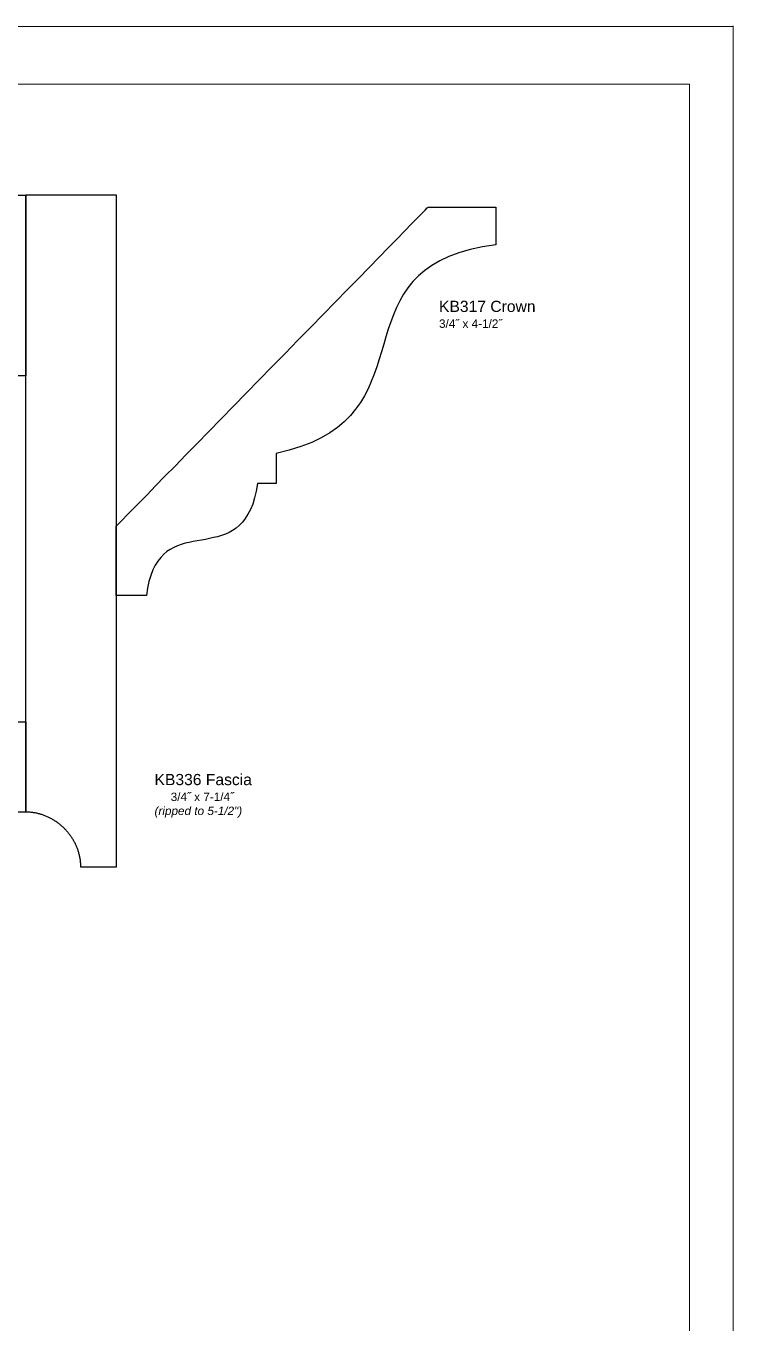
# Model space of a CAD drawing. Extents: x -4.3 to 9, y -5.5 to 16.6.
# Drawn here: x 3.11 to 8.98, y 5.88 to 16.65 of the extents above; entities that cross this region are included whole.
import ezdxf

# ---------------------------------------------------------------- set-up
doc = ezdxf.new("R2010")
doc.units = 0
doc.header["$MEASUREMENT"] = 0
doc.layers.add('DO NOT PLOT', color=2, linetype='Continuous', plot=False)
doc.layers.add('LAYER_1', color=7, linetype='Continuous')

# ---------------------------------------------------------------- blocks, each defined once
blk = doc.blocks.new('KB317')
at = {"flags": 128}
blk.add_lwpolyline([(3.153, 2.335), (3.04, 2.318), (2.938, 2.296), (2.846, 2.269), (2.763, 2.238), (2.688, 2.203), (2.622, 2.165), (2.562, 2.123), (2.51, 2.078), (2.463, 2.03), (2.422, 1.979), (2.386, 1.926), (2.354, 1.871), (2.326, 1.814), (2.301, 1.755), (2.279, 1.695), (2.258, 1.634), (2.239, 1.572), (2.221, 1.51), (2.202, 1.448), (2.183, 1.385), (2.164, 1.323), (2.142, 1.261), (2.118, 1.2), (2.091, 1.14), (2.061, 1.082), (2.027, 1.025), (1.988, 0.97), (1.944, 0.917), (1.894, 0.867), (1.837, 0.819), (1.774, 0.774), (1.702, 0.733), (1.623, 0.695), (1.534, 0.66), (1.436, 0.63), (1.329, 0.603), (1.328, 0.599), (1.328, 0.594), (1.328, 0.588), (1.328, 0.582), (1.328, 0.575), (1.328, 0.568), (1.328, 0.56), (1.328, 0.552), (1.328, 0.544), (1.328, 0.535), (1.328, 0.526), (1.328, 0.517), (1.328, 0.508), (1.328, 0.498), (1.328, 0.489), (1.328, 0.479), (1.328, 0.47), (1.328, 0.46), (1.328, 0.451), (1.328, 0.442), (1.328, 0.433), (1.328, 0.424), (1.328, 0.416), (1.328, 0.408), (1.328, 0.4), (1.328, 0.393), (1.328, 0.386), (1.328, 0.38), (1.328, 0.374), (1.328, 0.369), (1.328, 0.365), (1.328, 0.361), (1.328, 0.358), (1.328, 0.356), (1.328, 0.355), (1.328, 0.354), (1.328, 0.354), (1.327, 0.354), (1.325, 0.354), (1.323, 0.354), (1.32, 0.354), (1.317, 0.354), (1.313, 0.354), (1.309, 0.354), (1.304, 0.354), (1.299, 0.354), (1.293, 0.354), (1.288, 0.354), (1.282, 0.354), (1.276, 0.354), (1.27, 0.354), (1.263, 0.354), (1.257, 0.354), (1.25, 0.354), (1.244, 0.354), (1.237, 0.354), (1.231, 0.354), (1.225, 0.354), (1.219, 0.354), (1.213, 0.354), (1.207, 0.354), (1.202, 0.354), (1.197, 0.354), (1.192, 0.354), (1.188, 0.354), (1.184, 0.354), (1.18, 0.354), (1.178, 0.354), (1.175, 0.354), (1.174, 0.354), (1.173, 0.354), (1.172, 0.354), (1.162, 0.291), (1.148, 0.234), (1.133, 0.183), (1.114, 0.138), (1.094, 0.098), (1.072, 0.063), (1.048, 0.032), (1.022, 0.006), (0.995, -0.017), (0.966, -0.037), (0.937, -0.053), (0.906, -0.067), (0.874, -0.079), (0.841, -0.088), (0.808, -0.096), (0.775, -0.103), (0.741, -0.11), (0.707, -0.116), (0.673, -0.121), (0.639, -0.128), (0.605, -0.135), (0.573, -0.143), (0.54, -0.152), (0.509, -0.163), (0.478, -0.177), (0.449, -0.193), (0.421, -0.212), (0.394, -0.234), (0.369, -0.26), (0.345, -0.29), (0.324, -0.325), (0.304, -0.364), (0.287, -0.409), (0.272, -0.459), (0.26, -0.515), (0.25, -0.577), (0.249, -0.577), (0.248, -0.577), (0.245, -0.577), (0.241, -0.577), (0.237, -0.577), (0.231, -0.577), (0.225, -0.577), (0.218, -0.577), (0.211, -0.577), (0.203, -0.577), (0.194, -0.577), (0.185, -0.577), (0.176, -0.577), (0.166, -0.577), (0.156, -0.577), (0.146, -0.577), (0.135, -0.577), (0.125, -0.577), (0.115, -0.577), (0.104, -0.577), (0.094, -0.577), (0.084, -0.577), (0.074, -0.577), (0.065, -0.577), (0.056, -0.577), (0.047, -0.577), (0.039, -0.577), (0.032, -0.577), (0.025, -0.577), (0.019, -0.577), (0.013, -0.577), (0.009, -0.577), (0.005, -0.577), (0.002, -0.577), (0.001, -0.577), (0, -0.577), (0, -0.575), (0, -0.572), (0, -0.565), (0, -0.557), (0, -0.546), (0, -0.534), (0, -0.52), (0, -0.504), (0, -0.487), (0, -0.468), (0, -0.448), (0, -0.427), (0, -0.405), (0, -0.383), (0, -0.36), (0, -0.336), (0, -0.312), (0, -0.288), (0, -0.264), (0, -0.241), (0, -0.217), (0, -0.194), (0, -0.171), (0, -0.15), (0, -0.129), (0, -0.109), (0, -0.09), (0, -0.073), (0, -0.057), (0, -0.043), (0, -0.03), (0, -0.02), (0, -0.011), (0, -0.005), (0, -0.001), (0, 0), (0.006, 0.006), (0.023, 0.024), (0.051, 0.052), (0.089, 0.091), (0.136, 0.139), (0.192, 0.196), (0.256, 0.261), (0.327, 0.334), (0.404, 0.414), (0.488, 0.499), (0.577, 0.591), (0.671, 0.686), (0.769, 0.786), (0.87, 0.89), (0.974, 0.996), (1.08, 1.104), (1.187, 1.214), (1.294, 1.324), (1.402, 1.434), (1.509, 1.544), (1.615, 1.652), (1.719, 1.758), (1.82, 1.861), (1.918, 1.961), (2.011, 2.057), (2.1, 2.148), (2.184, 2.234), (2.262, 2.314), (2.333, 2.386), (2.397, 2.452), (2.453, 2.509), (2.5, 2.557), (2.538, 2.596), (2.566, 2.624), (2.583, 2.642), (2.589, 2.648), (2.59, 2.648), (2.594, 2.648), (2.6, 2.648), (2.608, 2.648), (2.618, 2.648), (2.631, 2.648), (2.644, 2.648), (2.66, 2.648), (2.677, 2.648), (2.695, 2.648), (2.715, 2.648), (2.735, 2.648), (2.756, 2.648), (2.778, 2.648), (2.801, 2.648), (2.824, 2.648), (2.847, 2.648), (2.871, 2.648), (2.894, 2.648), (2.918, 2.648), (2.941, 2.648), (2.963, 2.648), (2.985, 2.648), (3.006, 2.648), (3.027, 2.648), (3.046, 2.648), (3.065, 2.648), (3.082, 2.648), (3.097, 2.648), (3.111, 2.648), (3.123, 2.648), (3.133, 2.648), (3.142, 2.648), (3.148, 2.648), (3.151, 2.648), (3.153, 2.648), (3.153, 2.647), (3.153, 2.645), (3.153, 2.642), (3.153, 2.637), (3.153, 2.631), (3.153, 2.625), (3.153, 2.617), (3.153, 2.608), (3.153, 2.599), (3.153, 2.589), (3.153, 2.578), (3.153, 2.567), (3.153, 2.555), (3.153, 2.543), (3.153, 2.53), (3.153, 2.517), (3.153, 2.504), (3.153, 2.491), (3.153, 2.478), (3.153, 2.466), (3.153, 2.453), (3.153, 2.44), (3.153, 2.428), (3.153, 2.416), (3.153, 2.405), (3.153, 2.394), (3.153, 2.384), (3.153, 2.375), (3.153, 2.366), (3.153, 2.358), (3.153, 2.352), (3.153, 2.346), (3.153, 2.341), (3.153, 2.338), (3.153, 2.336)], dxfattribs=at)
blk = doc.blocks.new('KB336 Fascia')
at = {"flags": 128}
blk.add_lwpolyline([(0.74302, -4.8254), (0.74302, -4.8827), (0.74302, -4.9382), (0.74302, -4.9919), (0.74302, -5.0436), (0.74302, -5.0934), (0.74302, -5.1412), (0.74302, -5.1868), (0.74302, -5.2303), (0.74302, -5.2715), (0.74302, -5.3105), (0.74302, -5.3471), (0.74302, -5.3813), (0.74302, -5.413), (0.74302, -5.4422), (0.74302, -5.4688), (0.74302, -5.4927), (0.74302, -5.5139), (0.74302, -5.5322), (0.74302, -5.5478), (0.74302, -5.5604), (0.74302, -5.57), (0.74302, -5.5766), (0.74302, -5.5801), (0.74301, -5.5807), (0.74286, -5.5807), (0.74254, -5.5807), (0.74207, -5.5807), (0.74144, -5.5807), (0.74065, -5.5807), (0.73971, -5.5807), (0.73862, -5.5807), (0.73739, -5.5807), (0.73602, -5.5807), (0.73451, -5.5807), (0.73287, -5.5807), (0.73109, -5.5807), (0.72919, -5.5807), (0.72716, -5.5807), (0.72501, -5.5807), (0.72274, -5.5807), (0.72036, -5.5807), (0.71787, -5.5807), (0.71527, -5.5807), (0.71256, -5.5807), (0.70975, -5.5807), (0.70685, -5.5807), (0.70385, -5.5807), (0.70075, -5.5807), (0.69757, -5.5807), (0.69431, -5.5807), (0.69096, -5.5807), (0.68754, -5.5807), (0.68403, -5.5807), (0.68046, -5.5807), (0.67682, -5.5807), (0.67312, -5.5807), (0.66935, -5.5807), (0.66552, -5.5807), (0.66164, -5.5807), (0.65771, -5.5807), (0.65373, -5.5807), (0.6497, -5.5807), (0.64563, -5.5807), (0.64152, -5.5807), (0.63738, -5.5807), (0.63321, -5.5807), (0.629, -5.5807), (0.62477, -5.5807), (0.62052, -5.5807), (0.61625, -5.5807), (0.61197, -5.5807), (0.60767, -5.5807), (0.60336, -5.5807), (0.59905, -5.5807), (0.59474, -5.5807), (0.59042, -5.5807), (0.58611, -5.5807), (0.58181, -5.5807), (0.57752, -5.5807), (0.57324, -5.5807), (0.56898, -5.5807), (0.56475, -5.5807), (0.56053, -5.5807), (0.55635, -5.5807), (0.55219, -5.5807), (0.54807, -5.5807), (0.54398, -5.5807), (0.53994, -5.5807), (0.53594, -5.5807), (0.53199, -5.5807), (0.52808, -5.5807), (0.52424, -5.5807), (0.52044, -5.5807), (0.51671, -5.5807), (0.51305, -5.5807), (0.50945, -5.5807), (0.50592, -5.5807), (0.50246, -5.5807), (0.49908, -5.5807), (0.49578, -5.5807), (0.49257, -5.5807), (0.48944, -5.5807), (0.4864, -5.5807), (0.48346, -5.5807), (0.48061, -5.5807), (0.47787, -5.5807), (0.47522, -5.5807), (0.47268, -5.5807), (0.47026, -5.5807), (0.46794, -5.5807), (0.46575, -5.5807), (0.46367, -5.5807), (0.46172, -5.5807), (0.45989, -5.5807), (0.45819, -5.5807), (0.45663, -5.5807), (0.4552, -5.5807), (0.45391, -5.5807), (0.45277, -5.5807), (0.45177, -5.5807), (0.45092, -5.5807), (0.45023, -5.5807), (0.44969, -5.5807), (0.44931, -5.5807), (0.44909, -5.5807), (0.44904, -5.5792), (0.44895, -5.5721), (0.44874, -5.5649), (0.44842, -5.5578), (0.44798, -5.5507), (0.44742, -5.5437), (0.44674, -5.5366), (0.44595, -5.5296), (0.44504, -5.5226), (0.44402, -5.5156), (0.44289, -5.5087), (0.44164, -5.5018), (0.44029, -5.4949), (0.43882, -5.4881), (0.43725, -5.4812), (0.43557, -5.4744), (0.43379, -5.4677), (0.43189, -5.461), (0.4299, -5.4543), (0.4278, -5.4477), (0.4256, -5.441), (0.42329, -5.4345), (0.42089, -5.428), (0.41839, -5.4215), (0.41579, -5.415), (0.41309, -5.4086), (0.4103, -5.4023), (0.40741, -5.396), (0.40442, -5.3897), (0.40135, -5.3835), (0.39818, -5.3773), (0.39492, -5.3712), (0.39157, -5.3651), (0.38813, -5.3591), (0.3846, -5.3531), (0.38099, -5.3472), (0.37728, -5.3413), (0.3735, -5.3355), (0.36963, -5.3298), (0.36567, -5.3241), (0.36164, -5.3185), (0.35752, -5.3129), (0.35332, -5.3074), (0.34905, -5.3019), (0.34469, -5.2965), (0.34026, -5.2912), (0.33575, -5.2859), (0.33117, -5.2807), (0.32652, -5.2756), (0.32179, -5.2705), (0.31698, -5.2655), (0.31211, -5.2606), (0.30717, -5.2557), (0.30216, -5.251), (0.29708, -5.2462), (0.29193, -5.2416), (0.28672, -5.237), (0.28144, -5.2325), (0.2761, -5.2281), (0.27069, -5.2238), (0.26523, -5.2195), (0.2597, -5.2153), (0.25411, -5.2112), (0.24846, -5.2072), (0.24276, -5.2033), (0.237, -5.1994), (0.23118, -5.1957), (0.22531, -5.192), (0.21938, -5.1884), (0.2134, -5.1849), (0.20737, -5.1814), (0.20129, -5.1781), (0.19516, -5.1749), (0.18898, -5.1717), (0.18275, -5.1687), (0.17648, -5.1657), (0.17015, -5.1628), (0.16379, -5.16), (0.15738, -5.1574), (0.15093, -5.1548), (0.14443, -5.1523), (0.1379, -5.1499), (0.13132, -5.1476), (0.12471, -5.1455), (0.11806, -5.1434), (0.11137, -5.1414), (0.10465, -5.1395), (0.09789, -5.1378), (0.0911, -5.1361), (0.08427, -5.1346), (0.07741, -5.1331), (0.07053, -5.1318), (0.06361, -5.1306), (0.05666, -5.1295), (0.04969, -5.1285), (0.04269, -5.1276), (0.03567, -5.1268), (0.02862, -5.1262), (0.02154, -5.1256), (0.01445, -5.1252), (0.00733, -5.1249), (0.00019, -5.1247), (-0.00697, -5.1247), (-0.00697, -5.1232), (-0.00697, -5.1188), (-0.00697, -5.1117), (-0.00697, -5.1017), (-0.00697, -5.0891), (-0.00697, -5.0737), (-0.00697, -5.0558), (-0.00697, -5.0354), (-0.00697, -5.0124), (-0.00697, -4.9871), (-0.00697, -4.9593), (-0.00697, -4.9293), (-0.00697, -4.897), (-0.00697, -4.8625), (-0.00697, -4.8259), (-0.00697, -4.7872), (-0.00697, -4.7464), (-0.00697, -4.7037), (-0.00697, -4.6591), (-0.00697, -4.6127), (-0.00697, -4.5645), (-0.00697, -4.5145), (-0.00697, -4.4628), (-0.00697, -4.4096), (-0.00697, -4.3547), (-0.00697, -4.2984), (-0.00697, -4.2406), (-0.00697, -4.1814), (-0.00697, -4.1209), (-0.00697, -4.0592), (-0.00697, -3.9962), (-0.00697, -3.932), (-0.00697, -3.8668), (-0.00697, -3.8005), (-0.00697, -3.7332), (-0.00697, -3.665), (-0.00697, -3.5959), (-0.00697, -3.5261), (-0.00697, -3.4554), (-0.00697, -3.3841), (-0.00697, -3.3121), (-0.00697, -3.2396), (-0.00697, -3.1665), (-0.00697, -3.0929), (-0.00697, -3.019), (-0.00697, -2.9447), (-0.00697, -2.87), (-0.00697, -2.7952), (-0.00697, -2.7202), (-0.00697, -2.6451), (-0.00697, -2.5699), (-0.00697, -2.4946), (-0.00697, -2.4195), (-0.00697, -2.3444), (-0.00697, -2.2696), (-0.00697, -2.1949), (-0.00697, -2.1205), (-0.00697, -2.0465), (-0.00697, -1.9729), (-0.00697, -1.8997), (-0.00697, -1.827), (-0.00697, -1.7549), (-0.00697, -1.6835), (-0.00697, -1.6127), (-0.00697, -1.5426), (-0.00697, -1.4734), (-0.00697, -1.405), (-0.00697, -1.3375), (-0.00697, -1.2711), (-0.00697, -1.2056), (-0.00697, -1.1412), (-0.00697, -1.078), (-0.00697, -1.016), (-0.00697, -0.9552), (-0.00697, -0.8958), (-0.00697, -0.8377), (-0.00697, -0.7811), (-0.00697, -0.7259), (-0.00697, -0.6724), (-0.00697, -0.6204), (-0.00697, -0.5701), (-0.00697, -0.5215), (-0.00697, -0.4747), (-0.00697, -0.4297), (-0.00697, -0.3866), (-0.00697, -0.3455), (-0.00697, -0.3064), (-0.00697, -0.2693), (-0.00697, -0.2344), (-0.00697, -0.2017), (-0.00697, -0.1712), (-0.00697, -0.143), (-0.00697, -0.1171), (-0.00697, -0.0937), (-0.00697, -0.0727), (-0.00697, -0.0543), (-0.00697, -0.0385), (-0.00697, -0.0253), (-0.00697, -0.0148), (-0.00697, -0.007), (-0.00697, -0.0021), (-0.00697, -0.0001), (-0.00683, 0), (-0.00628, 0), (-0.00531, 0), (-0.00394, 0), (-0.00216, 0), (0, 0), (0.00255, 0), (0.00547, 0), (0.00875, 0), (0.0124, 0), (0.01639, 0), (0.02072, 0), (0.02538, 0), (0.03036, 0), (0.03566, 0), (0.04126, 0), (0.04717, 0), (0.05336, 0), (0.05983, 0), (0.06657, 0), (0.07358, 0), (0.08085, 0), (0.08836, 0), (0.09611, 0), (0.10409, 0), (0.11229, 0), (0.1207, 0), (0.12932, 0), (0.13814, 0), (0.14714, 0), (0.15632, 0), (0.16568, 0), (0.1752, 0), (0.18487, 0), (0.19469, 0), (0.20464, 0), (0.21473, 0), (0.22493, 0), (0.23525, 0), (0.24567, 0), (0.25618, 0), (0.26679, 0), (0.27747, 0), (0.28822, 0), (0.29903, 0), (0.3099, 0), (0.32081, 0), (0.33175, 0), (0.34273, 0), (0.35372, 0), (0.36472, 0), (0.37573, 0), (0.38673, 0), (0.39772, 0), (0.40868, 0), (0.41962, 0), (0.43051, 0), (0.44136, 0), (0.45214, 0), (0.46287, 0), (0.47352, 0), (0.48409, 0), (0.49457, 0), (0.50495, 0), (0.51522, 0), (0.52538, 0), (0.53541, 0), (0.54531, 0), (0.55507, 0), (0.56468, 0), (0.57414, 0), (0.58342, 0), (0.59254, 0), (0.60147, 0), (0.6102, 0), (0.61874, 0), (0.62707, 0), (0.63519, 0), (0.64308, 0), (0.65073, 0), (0.65814, 0), (0.66531, 0), (0.67221, 0), (0.67885, 0), (0.68521, 0), (0.69128, 0), (0.69707, 0), (0.70255, 0), (0.70772, 0), (0.71258, 0), (0.71711, 0), (0.72131, 0), (0.72516, 0), (0.72866, 0), (0.7318, 0), (0.73457, 0), (0.73696, 0), (0.73897, 0), (0.74059, 0), (0.7418, 0), (0.74261, 0), (0.74299, 0), (0.74302, -0.0006), (0.74302, -0.0041), (0.74302, -0.0107), (0.74302, -0.0203), (0.74302, -0.0329), (0.74302, -0.0484), (0.74302, -0.0668), (0.74302, -0.088), (0.74302, -0.1119), (0.74302, -0.1385), (0.74302, -0.1677), (0.74302, -0.1994), (0.74302, -0.2336), (0.74302, -0.2702), (0.74302, -0.3091), (0.74302, -0.3504), (0.74302, -0.3939), (0.74302, -0.4395), (0.74302, -0.4873), (0.74302, -0.537), (0.74302, -0.5888), (0.74302, -0.6425), (0.74302, -0.698), (0.74302, -0.7553), (0.74302, -0.8144), (0.74302, -0.8751), (0.74302, -0.9374), (0.74302, -1.0012), (0.74302, -1.0665), (0.74302, -1.1332), (0.74302, -1.2013), (0.74302, -1.2707), (0.74302, -1.3412), (0.74302, -1.413), (0.74302, -1.4858), (0.74302, -1.5597), (0.74302, -1.6345), (0.74302, -1.7103), (0.74302, -1.7869), (0.74302, -1.8643), (0.74302, -1.9424), (0.74302, -2.0212), (0.74302, -2.1005), (0.74302, -2.1804), (0.74302, -2.2608), (0.74302, -2.3416), (0.74302, -2.4227), (0.74302, -2.5041), (0.74302, -2.5857), (0.74302, -2.6675), (0.74302, -2.7494), (0.74302, -2.8313), (0.74302, -2.9132), (0.74302, -2.9949), (0.74302, -3.0766), (0.74302, -3.158), (0.74302, -3.2391), (0.74302, -3.3199), (0.74302, -3.4002), (0.74302, -3.4801), (0.74302, -3.5595), (0.74302, -3.6383), (0.74302, -3.7164), (0.74302, -3.7938), (0.74302, -3.8704), (0.74302, -3.9461), (0.74302, -4.021), (0.74302, -4.0948), (0.74302, -4.1677), (0.74302, -4.2394), (0.74302, -4.31), (0.74302, -4.3794), (0.74302, -4.4474), (0.74302, -4.5142), (0.74302, -4.5795), (0.74302, -4.6433), (0.74302, -4.7056), (0.74302, -4.7663)], close=True, dxfattribs=at)

msp = doc.modelspace()

# ---------------------------------------------------------------- linework, layer by layer
at = {"linetype": 'Continuous'}
for points in [[(-1.392, 15.246), (3.108, 15.246), (3.108, 13.746), (-1.392, 13.746)], [(-1.392, 10.872), (3.108, 10.872), (3.108, 10.122), (-1.392, 10.122)]]:
    msp.add_lwpolyline(points, close=True, dxfattribs=at)
at = {"layer": 'DO NOT PLOT', "linetype": 'Continuous', "lineweight": 0}
for p, q in [((-4.25, 16.644), (8.98, 16.644)), ((8.98, 16.65), (8.98, -5.5))]:
    msp.add_line(p, q, dxfattribs=at)
at = {"layer": 'LAYER_1', "color": 7, "lineweight": 0}
for points in [[(-3.784, 16.166), (-3.784, 16.166), (8.618, 16.166), (8.618, 16.166)], [(8.618, 16.166), (8.618, 16.166), (8.618, -5.244), (8.618, -5.244)]]:
    msp.add_open_spline(points, degree=3, dxfattribs=at)

# ---------------------------------------------------------------- block references
at = {"linetype": 'Continuous'}
for name, p in [('KB336 Fascia', (3.115, 15.247)), ('KB317', (3.858, 12.497))]:
    msp.add_blockref(name, p, dxfattribs=at)

# ---------------------------------------------------------------- texts
at = {"linetype": 'Continuous', "lineweight": 0, "char_height": 0.093, "width": 1.43577, "attachment_point": 1}
for s, insert in [('{\\fArial|b0|i0|c0|p34;\\W9.0401; \\W1;KB317 Crown\\P\\H0.75x;\\W6.0267;  \\W1;3/4˝ x 4-1/2˝\\H1.3333x;\\P\\W9.944;  }', (6.212, 14.368)), ('{\\fArial|b0|i0|c0|p34;\\W8.8925; \\W1;KB336 Fascia\\P\\H0.75x;\\W8.4099;  \\W1;3/4˝ x 7-1/4˝\\P\\fArial|b0|i1|c0|p34;\\W5.9282;  \\W1;(ripped to 5-1/2")\\fArial|b0|i0|c0|p34;\\H1.3333x;\\P\\H0.75x;\\W8.4099;  \\W1;\\P\\W8.8391;   }', (3.855, 10.439))]:
    msp.add_mtext(s, dxfattribs=dict(at, insert=insert))

doc.saveas('drawing.dxf')
